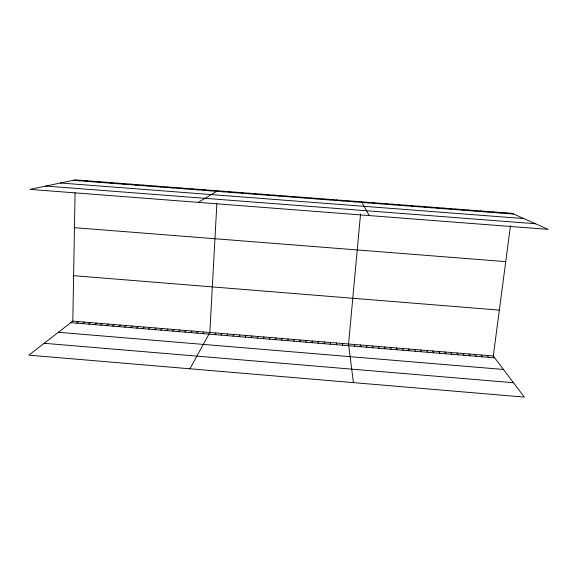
<?xml version="1.0" encoding="UTF-8"?>
<svg xmlns="http://www.w3.org/2000/svg" width="577" height="577" viewBox="0 0 577 577"><rect width="100%" height="100%" fill="white"/><g stroke="black" fill="none" stroke-linecap="round" stroke-linejoin="round"><path stroke-width="0.87" d="M318.223 343.192L318.244 341.476M510.501 225.542L493.292 356.002L524.349 397.099L28.85 355.151L72.803 321.122L75.075 192.812M312.121 342.688L312.193 340.978M216.865 203.753L209.826 332.482L189.956 368.79M317.595 199.043L317.624 198.459M306.026 342.183L306.149 340.473M360.56 213.973L348.551 343.993L353.412 382.63M299.932 341.678L300.105 339.976M293.844 341.173L294.061 339.471M311.263 198.56L311.349 197.983M287.757 340.668L288.024 338.973M281.67 340.163L281.987 338.468M275.59 339.658L275.957 337.971M304.937 198.077L305.074 197.5M269.517 339.153L269.928 337.473M263.444 338.649L263.905 336.968M257.371 338.144L257.883 336.47M298.612 197.594L298.799 197.017M251.305 337.639L251.868 335.973M245.239 337.134L245.852 335.475M239.181 336.636L239.837 334.977M233.122 336.131L233.829 334.48M292.287 197.11L292.532 196.541M227.071 335.626L227.821 333.975M221.02 335.129L221.82 333.477M214.976 334.624L215.82 332.979M285.968 196.627L286.264 196.057M202.888 333.621L203.832 331.991M196.851 333.117L197.846 331.494M279.657 196.137L280.004 195.581M190.821 332.619L191.86 330.996M184.791 332.114L185.873 330.498M178.762 331.616L179.894 330.001M273.347 195.653L273.743 195.098M172.739 331.119L173.922 329.503M166.717 330.614L167.943 329.013M160.702 330.116L161.978 328.515M267.043 195.17L267.49 194.622M154.686 329.618L156.006 328.017M148.671 329.121L150.042 327.527M142.663 328.623L144.084 327.029M260.739 194.687L261.237 194.146M136.662 328.118L138.127 326.539M130.662 327.621L132.169 326.041M124.661 327.123L126.219 325.551M254.435 194.211L254.991 193.663M118.667 326.625L120.276 325.06M112.674 326.128L114.325 324.562M106.687 325.63L108.389 324.072M248.139 193.728L248.745 193.187M100.701 325.132L102.446 323.582M94.715 324.642L96.51 323.084M88.735 324.144L90.582 322.593M82.763 323.647L84.653 322.103M241.85 193.245L242.506 192.711M76.791 323.149L78.724 321.613M235.56 192.761L236.267 192.228M229.271 192.278L230.035 191.752M222.989 191.802L223.804 191.275M198.243 202.376L217.579 190.799M210.439 190.836L211.355 190.323M204.164 190.36L205.131 189.847M197.897 189.876L198.921 189.371M191.629 189.393L192.704 188.895M185.368 188.917L186.494 188.419M179.115 188.434L180.291 187.943M172.862 187.958L174.088 187.467M166.609 187.482L167.885 186.991M160.363 186.998L161.69 186.515M154.117 186.522L155.494 186.046M147.878 186.046L149.306 185.57M141.639 185.563L143.125 185.094M135.407 185.087L136.944 184.626M129.176 184.611L130.763 184.15M122.951 184.135L124.589 183.681M116.727 183.659L118.415 183.205M110.51 183.183L112.248 182.729M104.293 182.707L106.081 182.26M98.083 182.231L99.922 181.791M91.873 181.755L93.762 181.315M85.67 181.279L87.603 180.846M79.467 180.803L81.458 180.377M73.272 180.327L513.718 214.074M60.441 183.003L523.866 218.582M45.763 186.061L535.499 223.753M74.462 227.677L505.74 261.633M73.611 275.676L499.343 310.116M72.803 321.122L493.292 356.002M70.82 322.651L494.684 357.848M58.371 332.294L503.469 369.468M44.169 343.286L513.494 382.739M505.798 212.87L507.356 213.584M499.494 212.394L500.995 213.101M493.191 211.91L494.64 212.61M486.894 211.427L488.293 212.127M480.605 210.944L481.946 211.636M474.316 210.461L475.599 211.153M468.026 209.978L469.26 210.663M461.744 209.501L462.927 210.179M455.462 209.018L456.595 209.696M449.187 208.535L450.262 209.213M442.912 208.059L443.937 208.723M436.645 207.576L437.611 208.239M430.377 207.1L431.293 207.756M424.117 206.616L424.982 207.273M417.856 206.14L418.664 206.79M411.603 205.657L412.36 206.306M405.35 205.181L406.057 205.823M399.104 204.698L399.753 205.34M392.858 204.222L393.456 204.857M386.612 203.746L387.16 204.373M380.373 203.27L380.87 203.897M487.219 355.497L488.568 357.336M374.141 202.787L374.581 203.414M481.16 354.992L482.451 356.831M475.095 354.487L476.342 356.326M469.036 353.989L470.233 355.814M367.91 202.311L368.299 202.931M462.985 353.485L464.132 355.309M456.934 352.98L458.03 354.805M450.882 352.482L451.935 354.3M444.838 351.977L445.841 353.788M361.678 201.835L369.23 215.574M438.794 351.48L439.746 353.283M432.757 350.975L433.659 352.778M426.72 350.477L427.571 352.273M355.374 201.351L355.663 201.964M420.691 349.979L421.491 351.768M414.661 349.474L415.411 351.263M408.631 348.977L409.338 350.758M349.078 200.868L349.309 201.474M402.609 348.479L403.265 350.253M396.594 347.974L397.2 349.756M390.571 347.477L391.134 349.251M342.781 200.385L342.962 200.991M384.563 346.979L385.075 348.746M378.555 346.481L379.017 348.241M372.547 345.984L372.958 347.743M336.485 199.909L336.615 200.5M366.539 345.486L366.907 347.239M360.538 344.988L360.856 346.734M354.545 344.491L354.812 346.236M330.195 199.426L330.268 200.017M342.486 343.488L342.651 345.226M336.42 342.983L336.542 344.714M330.361 342.486L330.433 344.209M323.913 198.942L323.928 199.534M324.303 341.981L324.324 343.704M75.306 179.901L29.838 189.379L548.15 229.379L512.109 213.353L75.306 179.901"/></g></svg>
